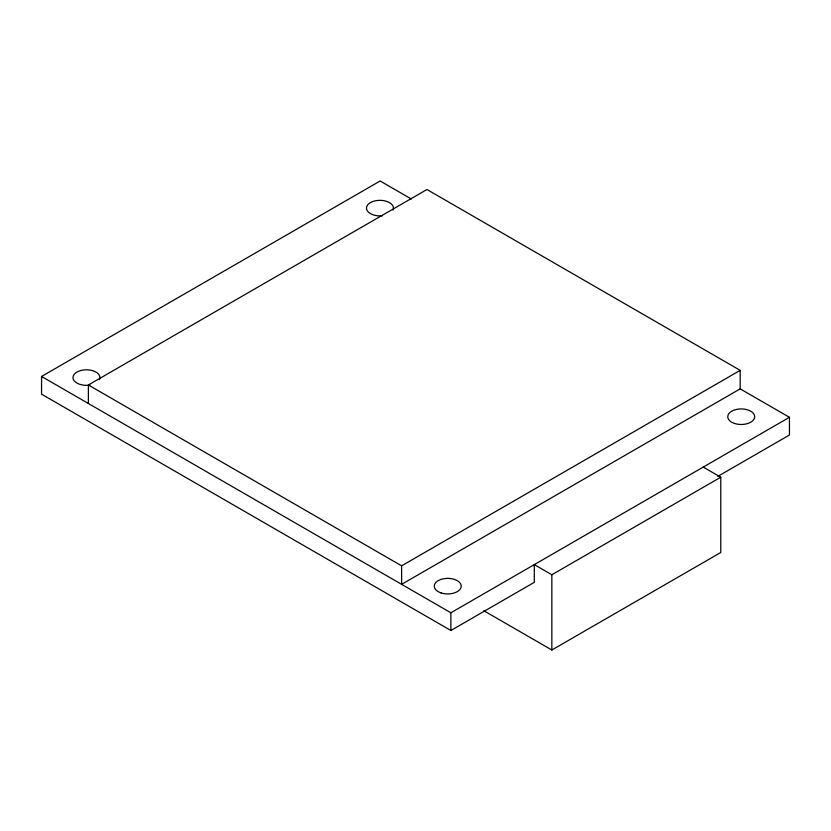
<?xml version="1.0" encoding="UTF-8"?>
<svg xmlns="http://www.w3.org/2000/svg" width="831" height="831" viewBox="0 0 831 831"><rect width="100%" height="100%" fill="white"/><g stroke="black" fill="none" stroke-linecap="round" stroke-linejoin="round"><path stroke-width="1.25" d="M483.808 610.733L551.846 650.008L720.778 552.48L720.778 477.212L551.846 574.751L534.302 564.623L534.302 582.334L450.88 630.49L41.55 394.164L41.55 376.464L380.12 180.992L411.335 199.004M88.377 403.492L88.377 384.982L426.947 189.51L740.182 370.356L740.182 388.866L401.612 584.338L401.612 565.828L740.182 370.356M41.55 376.464L450.88 612.779L789.45 417.307L789.45 435.018L717.797 476.392M740.182 388.866L789.45 417.307M703.234 467.084L720.778 477.212M88.377 384.982L401.612 565.828M551.846 574.751L551.846 650.008M450.88 612.779L450.88 630.49M382.291 215.78A13.473 7.78 0 0 1 366.481 208.352A13.473 7.78 0 0 1 381.512 200.396A13.473 7.78 0 0 1 392.959 210.139M89.945 385.075A13.473 7.78 0 0 1 73.035 378.24A13.473 7.78 0 0 1 87.629 369.816A13.473 7.78 0 0 1 99.471 379.58M734.5 423.446A13.473 7.78 0 0 0 754.704 416.705A13.473 7.78 0 0 0 734.5 409.974A13.473 7.78 0 0 0 734.5 423.446M441.001 592.887A13.473 7.78 0 0 0 461.215 586.156A13.473 7.78 0 0 0 441.001 579.415A13.473 7.78 0 0 0 441.001 592.887"/></g></svg>
